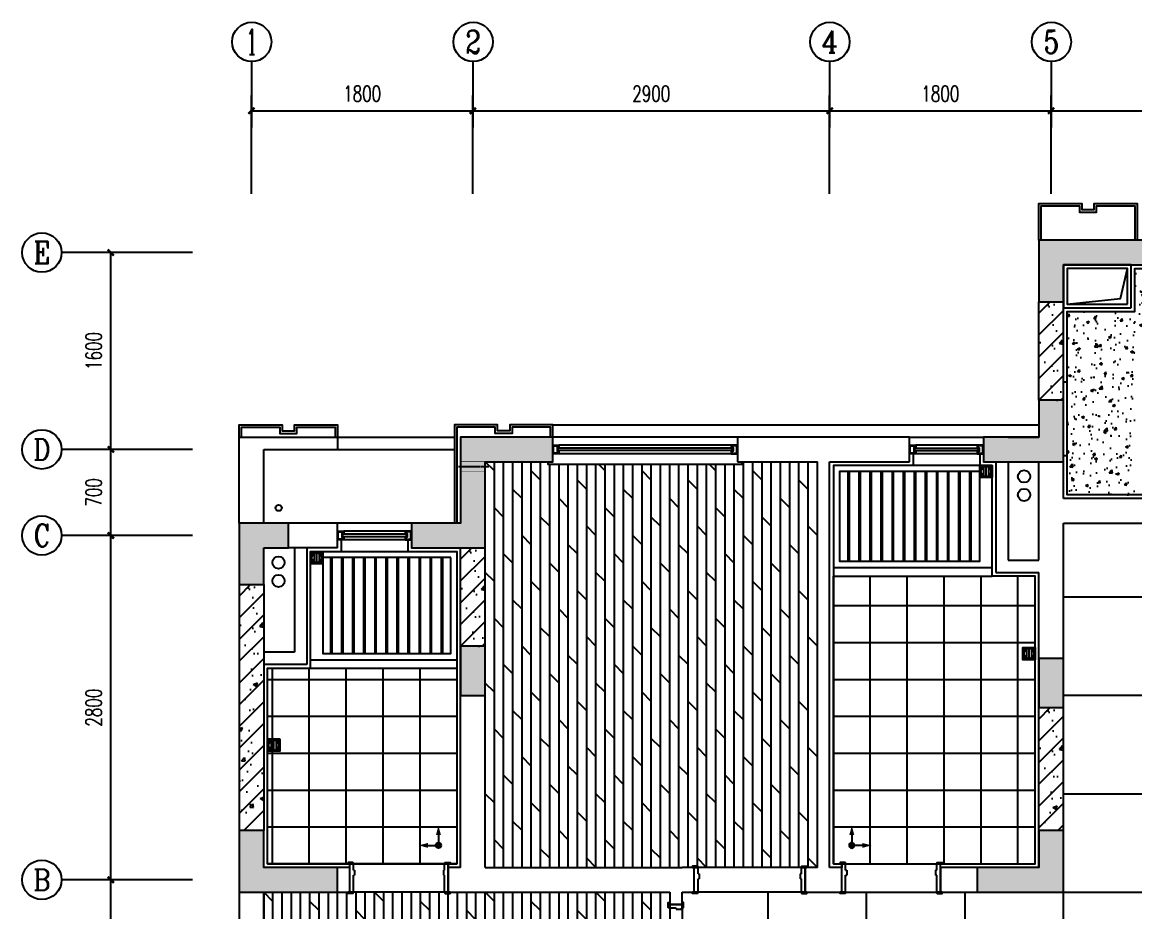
# Model space of a CAD drawing. Extents: x 133656 to 214778, y 12424 to 51506.
# Drawn here: x 198777 to 207819, y 19940 to 27173 of the extents above; entities that cross this region are included whole.
import ezdxf
from ezdxf.enums import TextEntityAlignment as Align

# ---------------------------------------------------------------- set-up
doc = ezdxf.new("R2010")
doc.units = 0
doc.header["$MEASUREMENT"] = 0
doc.linetypes.add('DASH', pattern=[0.35, 0.25, -0.1])
doc.layers.get('Defpoints').update_dxf_attribs({"color": 8})
for name, color, linetype in [('A-HATH', 8, 'Continuous'), ('A3.土建轴号', 160, 'Continuous'), ('A32.土建轴线标注', 52, 'Continuous'), ('A4.土建窗户', 152, 'Continuous'), ('AXIS_TEXT', 7, 'Continuous'), ('B4.装修完成面', 112, 'Continuous'), ('BW', 8, 'Continuous'), ('E1.地面-(平面图)', 136, 'Continuous'), ('F1.窗台面', 43, 'Continuous'), ('f分水线', 5, 'Continuous'), ('G1.天花造型', 30, 'Continuous'), ('ktb', 5, 'Continuous'), ('P-VPIPE-污水', 2, 'Continuous'), ('P-VPIPE-通气', 3, 'Continuous'), ('PUB_HATCH', 8, 'Continuous'), ('WALL', 6, 'Continuous'), ('xj', 8, 'Continuous'), ('地漏', 4, 'Continuous')]:
    doc.layers.add(name, color=color, linetype=linetype)
doc.styles.add('_TCH_AXIS', font='COMPLEX', dxfattribs={"bigfont": 'GBCBIG'})
doc.styles.add('_TCH_DIM_T3', font='SIMPLEX', dxfattribs={"width": 0.705882, "bigfont": 'GBCBIG'})
doc.styles.add('COMPLEX', font='COMPLEX')
doc.dimstyles.new('_TCH_ARCH&&50', dxfattribs={"dimtxt": 127.5, "dimasz": 50, "dimexe": 125, "dimexo": 150, "dimgap": 75, "dimtad": 1, "dimdec": 0, "dimzin": 0, "dimdsep": 46, "dimtxsty": '_TCH_DIM_T3', "dimblk": 'ARCHTICK', "dimcen": 0.09, "dimclrd": 44, "dimclre": 44, "dimclrt": 2, "dimazin": 2, "dimtfac": 1, "dimtdec": 0, "dimtix": 1, "dimtmove": 2, "dimatfit": 3, "dimldrblk": 'DOT', "dimfxl": 1, "dimtolj": 1, "dimtzin": 0, "dimarcsym": 0})

# ---------------------------------------------------------------- blocks, each defined once
blk = doc.blocks.new('结构')
at = {"layer": 'A-HATH'}
for points in [[(0, 4150), (850, 4150), (850, 4350), (-200, 4350), (-200, 3850), (0, 3850)], [(0, 2550), (0, 3050), (-200, 3050), (-200, 2750), (-650, 2750), (-650, 2550)], [(-4700, 1850), (-4700, 2550), (-4150, 2550), (-4150, 2750), (-4900, 2750), (-4900, 2050), (-5300, 2050), (-5300, 1850)], [(-6500, 1850), (-6300, 1850), (-6300, 2050), (-6700, 2050), (-6700, 1550), (-6500, 1550)], [(-4900, 1050), (-4900, 650), (-4700, 650), (-4700, 1050)], [(0, 950), (-200, 950), (-200, 550), (0, 550)], [(-6700, -450), (-6700, -950), (-5900, -950), (-5900, -750), (-6500, -750), (-6500, -450)], [(-200, -450), (-200, -750), (-700, -750), (-700, -950), (0, -950), (0, -450)]]:
    blk.add_hatch(color=256, dxfattribs=at).paths.add_polyline_path(points, flags=0)
at = {"layer": 'WALL'}
for points in [[(0, 4150), (850, 4150), (850, 4350), (-200, 4350), (-200, 3850), (0, 3850), (0, 4150)], [(0, 2550), (0, 3050), (-200, 3050), (-200, 2750), (-650, 2750), (-650, 2550), (0, 2550)], [(-4900, 1850), (-4700, 1850), (-4700, 2050), (-4700, 2550), (-4150, 2550), (-4150, 2750), (-4900, 2750), (-4900, 2050), (-5300, 2050), (-5300, 1850), (-4900, 1850)], [(-6500, 1850), (-6300, 1850), (-6300, 2050), (-6700, 2050), (-6700, 1550), (-6500, 1550), (-6500, 1850)], [(-4900, 1050), (-4900, 650), (-4700, 650), (-4700, 1050), (-4900, 1050)], [(0, 950), (-200, 950), (-200, 550), (0, 550), (0, 950)], [(-6700, -450), (-6700, -950), (-5900, -950), (-5900, -750), (-6500, -750), (-6500, -450), (-6700, -450)], [(-200, -450), (-200, -750), (-700, -750), (-700, -950), (0, -950), (0, -450), (-200, -450)]]:
    blk.add_lwpolyline(points, close=True, dxfattribs=at)
blk = doc.blocks.new('ktd')
at = {"linetype": 'DASH'}
blk.add_line((113700.2, -35187.8), (113700.2, -34938.3), dxfattribs=at)
at = {"linetype": 'DASH', "const_width": 5}
blk.add_lwpolyline([(113700.2, -35170.7), (113660.2, -35170.7), (113660.2, -34970.7), (113740.2, -34970.7), (113740.2, -35170.7)], close=True, dxfattribs=at)
blk = doc.blocks.new('_AXISO')
blk.add_circle((0, 0), 0.5)
at = {"layer": 'A32.土建轴线标注', "style": 'COMPLEX', "width": 1.041667}
blk.add_attdef('A', text='', height=0.56, dxfattribs=at).set_placement((-0.25, -0.28), (0.25, -0.28), align=Align.FIT)
blk = doc.blocks.new('_ArchTick')
at = {"color": 0, "linetype": 'ByBlock', "const_width": 0.4}
blk.add_lwpolyline([(-0.5, -0.5), (0.5, 0.5)], dxfattribs=at)
blk = doc.blocks.new('*D394')
at = {"layer": 'A3.土建轴号', "color": 44, "lineweight": -2, "transparency": 16777216}
for p, q in [((200639.5, 25928.7), (200639.5, 26577.7)), ((202439.5, 25928.7), (202439.5, 26577.7)), ((200639.5, 26452.7), (202439.5, 26452.7))]:
    blk.add_line(p, q, dxfattribs=at)
at = {"layer": 'Defpoints', "color": 0, "transparency": 16777216}
for p in [(202439.5, 26452.7), (200639.5, 25778.7), (202439.5, 25778.7)]:
    blk.add_point(p, dxfattribs=at)
at = {"layer": 'A3.土建轴号', "color": 44, "lineweight": -2, "transparency": 16777216, "xscale": 50, "yscale": 50, "zscale": 50, "rotation": 180}
blk.add_blockref('_ArchTick', (200639.5, 26452.7), dxfattribs=at)
at = {"layer": 'A3.土建轴号', "color": 44, "lineweight": -2, "transparency": 16777216, "xscale": 50, "yscale": 50, "zscale": 50}
blk.add_blockref('_ArchTick', (202439.5, 26452.7), dxfattribs=at)
at = {"layer": 'A3.土建轴号', "color": 2, "transparency": 16777216, "insert": (201539.5, 26591.5), "char_height": 127.5, "attachment_point": 5, "style": '_TCH_DIM_T3'}
blk.add_mtext('\\A1;1800', dxfattribs=at)
blk = doc.blocks.new('_Dot')
at = {"color": 0, "linetype": 'ByBlock', "lineweight": -2}
blk.add_line((-0.5, 0), (-1, 0), dxfattribs=at)
at = {"color": 0, "linetype": 'ByBlock', "const_width": 0.5}
blk.add_lwpolyline([(-0.25, 0, 1), (0.25, 0, 1)], format="xyb", close=True, dxfattribs=at)
blk = doc.blocks.new('*D395')
at = {"layer": 'A3.土建轴号', "color": 44, "lineweight": -2, "transparency": 16777216}
for p, q in [((202439.5, 25928.7), (202439.5, 26577.7)), ((205339.5, 25928.7), (205339.5, 26577.7)), ((202439.5, 26452.7), (205339.5, 26452.7))]:
    blk.add_line(p, q, dxfattribs=at)
at = {"layer": 'Defpoints', "color": 0, "transparency": 16777216}
for p in [(205339.5, 26452.7), (202439.5, 25778.7), (205339.5, 25778.7)]:
    blk.add_point(p, dxfattribs=at)
at = {"layer": 'A3.土建轴号', "color": 44, "lineweight": -2, "transparency": 16777216, "xscale": 50, "yscale": 50, "zscale": 50, "rotation": 180}
blk.add_blockref('_ArchTick', (202439.5, 26452.7), dxfattribs=at)
at = {"layer": 'A3.土建轴号', "color": 44, "lineweight": -2, "transparency": 16777216, "xscale": 50, "yscale": 50, "zscale": 50}
blk.add_blockref('_ArchTick', (205339.5, 26452.7), dxfattribs=at)
at = {"layer": 'A3.土建轴号', "color": 2, "transparency": 16777216, "insert": (203889.5, 26591.5), "char_height": 127.5, "attachment_point": 5, "style": '_TCH_DIM_T3'}
blk.add_mtext('\\A1;2900', dxfattribs=at)
blk = doc.blocks.new('*D396')
at = {"layer": 'A3.土建轴号', "color": 44, "lineweight": -2, "transparency": 16777216}
for p, q in [((205339.5, 25928.7), (205339.5, 26577.7)), ((207139.5, 25928.7), (207139.5, 26577.7)), ((205339.5, 26452.7), (207139.5, 26452.7))]:
    blk.add_line(p, q, dxfattribs=at)
at = {"layer": 'Defpoints', "color": 0, "transparency": 16777216}
for p in [(207139.5, 26452.7), (205339.5, 25778.7), (207139.5, 25778.7)]:
    blk.add_point(p, dxfattribs=at)
at = {"layer": 'A3.土建轴号', "color": 44, "lineweight": -2, "transparency": 16777216, "xscale": 50, "yscale": 50, "zscale": 50, "rotation": 180}
blk.add_blockref('_ArchTick', (205339.5, 26452.7), dxfattribs=at)
at = {"layer": 'A3.土建轴号', "color": 44, "lineweight": -2, "transparency": 16777216, "xscale": 50, "yscale": 50, "zscale": 50}
blk.add_blockref('_ArchTick', (207139.5, 26452.7), dxfattribs=at)
at = {"layer": 'A3.土建轴号', "color": 2, "transparency": 16777216, "insert": (206239.5, 26591.5), "char_height": 127.5, "attachment_point": 5, "style": '_TCH_DIM_T3'}
blk.add_mtext('\\A1;1800', dxfattribs=at)
blk = doc.blocks.new('*D397')
at = {"layer": 'A3.土建轴号', "color": 44, "lineweight": -2, "transparency": 16777216}
for p, q in [((207139.5, 25928.7), (207139.5, 26577.7)), ((210239.5, 25928.7), (210239.5, 26577.7)), ((207139.5, 26452.7), (210239.5, 26452.7))]:
    blk.add_line(p, q, dxfattribs=at)
at = {"layer": 'Defpoints', "color": 0, "transparency": 16777216}
for p in [(210239.5, 26452.7), (207139.5, 25778.7), (210239.5, 25778.7)]:
    blk.add_point(p, dxfattribs=at)
at = {"layer": 'A3.土建轴号', "color": 44, "lineweight": -2, "transparency": 16777216, "xscale": 50, "yscale": 50, "zscale": 50, "rotation": 180}
blk.add_blockref('_ArchTick', (207139.5, 26452.7), dxfattribs=at)
at = {"layer": 'A3.土建轴号', "color": 44, "lineweight": -2, "transparency": 16777216, "xscale": 50, "yscale": 50, "zscale": 50}
blk.add_blockref('_ArchTick', (210239.5, 26452.7), dxfattribs=at)
at = {"layer": 'A3.土建轴号', "color": 2, "transparency": 16777216, "insert": (208689.5, 26591.5), "char_height": 127.5, "attachment_point": 5, "style": '_TCH_DIM_T3'}
blk.add_mtext('\\A1;3100', dxfattribs=at)
blk = doc.blocks.new('*D400')
at = {"layer": 'A3.土建轴号', "color": 44, "lineweight": -2, "transparency": 16777216}
for p, q in [((200009.6, 20199.6), (199371.6, 20199.6)), ((199496.6, 15099.6), (199496.6, 20199.6)), ((200009.6, 15099.6), (199371.6, 15099.6))]:
    blk.add_line(p, q, dxfattribs=at)
at = {"layer": 'Defpoints', "color": 0, "transparency": 16777216}
for p in [(199496.6, 20199.6), (200159.6, 20199.6), (200159.6, 15099.6)]:
    blk.add_point(p, dxfattribs=at)
at = {"layer": 'A3.土建轴号', "color": 44, "lineweight": -2, "transparency": 16777216, "xscale": 50, "yscale": 50, "zscale": 50}
for p, rotation in [((199496.6, 20199.6), 90), ((199496.6, 15099.6), 270)]:
    blk.add_blockref('_ArchTick', p, dxfattribs=dict(at, rotation=rotation))
at = {"layer": 'A3.土建轴号', "color": 2, "transparency": 16777216, "insert": (199357.9, 17649.6), "char_height": 127.5, "attachment_point": 5, "rotation": 90, "style": '_TCH_DIM_T3'}
blk.add_mtext('\\A1;5100', dxfattribs=at)
blk = doc.blocks.new('*D401')
at = {"layer": 'A3.土建轴号', "color": 44, "lineweight": -2, "transparency": 16777216}
for p, q in [((200009.6, 22999.6), (199371.6, 22999.6)), ((199496.6, 20199.6), (199496.6, 22999.6)), ((200009.6, 20199.6), (199371.6, 20199.6))]:
    blk.add_line(p, q, dxfattribs=at)
at = {"layer": 'Defpoints', "color": 0, "transparency": 16777216}
for p in [(199496.6, 22999.6), (200159.6, 22999.6), (200159.6, 20199.6)]:
    blk.add_point(p, dxfattribs=at)
at = {"layer": 'A3.土建轴号', "color": 44, "lineweight": -2, "transparency": 16777216, "xscale": 50, "yscale": 50, "zscale": 50}
for p, rotation in [((199496.6, 22999.6), 90), ((199496.6, 20199.6), 270)]:
    blk.add_blockref('_ArchTick', p, dxfattribs=dict(at, rotation=rotation))
at = {"layer": 'A3.土建轴号', "color": 2, "transparency": 16777216, "insert": (199357.9, 21599.6), "char_height": 127.5, "attachment_point": 5, "rotation": 90, "style": '_TCH_DIM_T3'}
blk.add_mtext('\\A1;2800', dxfattribs=at)
blk = doc.blocks.new('*D402')
at = {"layer": 'A3.土建轴号', "color": 44, "lineweight": -2, "transparency": 16777216}
for p, q in [((200009.6, 23699.6), (199371.6, 23699.6)), ((199496.6, 22999.6), (199496.6, 23699.6)), ((200009.6, 22999.6), (199371.6, 22999.6))]:
    blk.add_line(p, q, dxfattribs=at)
at = {"layer": 'Defpoints', "color": 0, "transparency": 16777216}
for p in [(199496.6, 23699.6), (200159.6, 23699.6), (200159.6, 22999.6)]:
    blk.add_point(p, dxfattribs=at)
at = {"layer": 'A3.土建轴号', "color": 44, "lineweight": -2, "transparency": 16777216, "xscale": 50, "yscale": 50, "zscale": 50}
for p, rotation in [((199496.6, 23699.6), 90), ((199496.6, 22999.6), 270)]:
    blk.add_blockref('_ArchTick', p, dxfattribs=dict(at, rotation=rotation))
at = {"layer": 'A3.土建轴号', "color": 2, "transparency": 16777216, "insert": (199357.9, 23349.6), "char_height": 127.5, "attachment_point": 5, "rotation": 90, "style": '_TCH_DIM_T3'}
blk.add_mtext('\\A1;700', dxfattribs=at)
blk = doc.blocks.new('*D403')
at = {"layer": 'A3.土建轴号', "color": 44, "lineweight": -2, "transparency": 16777216}
for p, q in [((200009.6, 25299.6), (199371.6, 25299.6)), ((199496.6, 23699.6), (199496.6, 25299.6)), ((200009.6, 23699.6), (199371.6, 23699.6))]:
    blk.add_line(p, q, dxfattribs=at)
at = {"layer": 'Defpoints', "color": 0, "transparency": 16777216}
for p in [(199496.6, 25299.6), (200159.6, 25299.6), (200159.6, 23699.6)]:
    blk.add_point(p, dxfattribs=at)
at = {"layer": 'A3.土建轴号', "color": 44, "lineweight": -2, "transparency": 16777216, "xscale": 50, "yscale": 50, "zscale": 50}
for p, rotation in [((199496.6, 25299.6), 90), ((199496.6, 23699.6), 270)]:
    blk.add_blockref('_ArchTick', p, dxfattribs=dict(at, rotation=rotation))
at = {"layer": 'A3.土建轴号', "color": 2, "transparency": 16777216, "insert": (199357.9, 24499.6), "char_height": 127.5, "attachment_point": 5, "rotation": 90, "style": '_TCH_DIM_T3'}
blk.add_mtext('\\A1;1600', dxfattribs=at)
blk = doc.blocks.new('*U86')
at = {"layer": 'A4.土建窗户'}
for points in [[(0, 1500), (0, 1450), (-25, 1450), (-25, 1460), (-45, 1460), (-45, 1450), (-70, 1450), (-70, 1500)], [(-5, 1495), (-5, 1455), (-20, 1455), (-20, 1465), (-50, 1465), (-50, 1455), (-65, 1455), (-65, 1495)], [(0, 0), (0, 50), (-25, 50), (-25, 40), (-45, 40), (-45, 50), (-70, 50), (-70, 0)], [(-5, 5), (-5, 45), (-20, 45), (-20, 35), (-50, 35), (-50, 45), (-65, 45), (-65, 5)]]:
    blk.add_lwpolyline(points, close=True, dxfattribs=at)
at = {"layer": 'A4.土建窗户', "flags": 128}
for points in [[(-70, 1450), (-70, 50)], [(0, 1450), (0, 50)]]:
    blk.add_lwpolyline(points, dxfattribs=at)
at = {"layer": 'A4.土建窗户', "color": 8, "flags": 128}
for points in [[(-45, 1450), (-45, 50)], [(-25, 1450), (-25, 50)]]:
    blk.add_lwpolyline(points, dxfattribs=at)
blk = doc.blocks.new('*U89')
at = {"layer": 'A4.土建窗户'}
for points in [[(0, 600), (0, 550), (-25, 550), (-25, 560), (-45, 560), (-45, 550), (-70, 550), (-70, 600)], [(-5, 595), (-5, 555), (-20, 555), (-20, 565), (-50, 565), (-50, 555), (-65, 555), (-65, 595)], [(0, 0), (0, 50), (-25, 50), (-25, 40), (-45, 40), (-45, 50), (-70, 50), (-70, 0)], [(-5, 5), (-5, 45), (-20, 45), (-20, 35), (-50, 35), (-50, 45), (-65, 45), (-65, 5)]]:
    blk.add_lwpolyline(points, close=True, dxfattribs=at)
at = {"layer": 'A4.土建窗户', "flags": 128}
for points in [[(-70, 550), (-70, 50)], [(0, 550), (0, 50)]]:
    blk.add_lwpolyline(points, dxfattribs=at)
at = {"layer": 'A4.土建窗户', "color": 8, "flags": 128}
for points in [[(-45, 550), (-45, 50)], [(-25, 550), (-25, 50)]]:
    blk.add_lwpolyline(points, dxfattribs=at)
blk = doc.blocks.new('pudl')
at = {"layer": '地漏', "color": 8}
for p, q in [((1080125.6, 265502.2), (1080205.6, 265502.2)), ((1080125.6, 265482.2), (1080205.6, 265482.2)), ((1080125.6, 265462.2), (1080205.6, 265462.2))]:
    blk.add_line(p, q, dxfattribs=at)
at = {"layer": '地漏', "color": 41}
for points in [[(1080115.6, 265532.2), (1080215.6, 265532.2), (1080215.6, 265432.2), (1080115.6, 265432.2)], [(1080125.6, 265522.2), (1080205.6, 265522.2), (1080205.6, 265442.2), (1080125.6, 265442.2)]]:
    blk.add_lwpolyline(points, close=True, dxfattribs=at)
at = {"layer": '地漏', "color": 8}
blk.add_circle((1080165.6, 265482.2), 40, dxfattribs=at)
blk = doc.blocks.new('线条方形')
at = {"color": 0}
blk.add_lwpolyline([(0, -12), (0, 0), (-40, 0)], dxfattribs=at)
blk.add_lwpolyline([(-40, 0), (0, 0), (0, -12), (-40, -12)], close=True, dxfattribs=at)
blk = doc.blocks.new('*U236')
at = {"color": 33}
for p, q in [((60, -230), (60, 0)), ((80, 0), (90, 0)), ((90, -52), (90, 0)), ((830, -52), (830, 0)), ((840, 0), (830, 0)), ((860, -230), (860, 0)), ((90, -52), (99, -52)), ((99, -52), (99, -92)), ((830, -52), (821, -52)), ((821, -52), (821, -92)), ((90, -230), (90, -92)), ((90, -92), (99, -92)), ((830, -92), (821, -92)), ((830, -230), (830, -92)), ((85, -230), (90, -230)), ((835, -230), (830, -230))]:
    blk.add_line(p, q, dxfattribs=at)
at = {"layer": 'E1.地面-(平面图)'}
for p, q in [((90, 0), (830, 0)), ((90, -230), (830, -230))]:
    blk.add_line(p, q, dxfattribs=at)
at = {"layer": 'G1.天花造型', "color": 4}
for p, q in [((90, 0), (830, 0)), ((90, 0), (830, 0)), ((90, -230), (830, -230)), ((90, -230), (830, -230))]:
    blk.add_line(p, q, dxfattribs=at)
at = {"color": 33, "xscale": -1, "rotation": 180}
blk.add_blockref('线条方形', (85, 0), dxfattribs=at)
at = {"color": 33, "rotation": 180}
blk.add_blockref('线条方形', (835, 0), dxfattribs=at)
at = {"color": 33}
blk.add_blockref('线条方形', (85, -230), dxfattribs=at)
at = {"color": 33, "xscale": -1}
blk.add_blockref('线条方形', (835, -230), dxfattribs=at)
blk = doc.blocks.new('*U237')
at = {"color": 33}
for p, q in [((830, -52), (830, 0)), ((840, 0), (830, 0)), ((860, -200), (860, 0)), ((-40, -200), (-40, 0)), ((-20, 0), (-10, 0)), ((-10, -52), (-10, 0)), ((-10, -52), (-1, -52)), ((-1, -52), (-1, -92)), ((830, -52), (821, -52)), ((821, -52), (821, -92)), ((-10, -200), (-10, -92)), ((-10, -92), (-1, -92)), ((830, -92), (821, -92)), ((830, -200), (830, -92)), ((-15, -200), (-10, -200)), ((835, -200), (830, -200))]:
    blk.add_line(p, q, dxfattribs=at)
at = {"layer": 'E1.地面-(平面图)'}
for p, q in [((-10, 0), (830, 0)), ((-10, -200), (830, -200))]:
    blk.add_line(p, q, dxfattribs=at)
at = {"layer": 'G1.天花造型', "color": 4}
for p, q in [((-10, 0), (830, 0)), ((-10, 0), (830, 0)), ((-10, -200), (830, -200)), ((-10, -200), (830, -200))]:
    blk.add_line(p, q, dxfattribs=at)
at = {"color": 33, "xscale": -1, "rotation": 180}
blk.add_blockref('线条方形', (-15, 0), dxfattribs=at)
at = {"color": 33, "rotation": 180}
blk.add_blockref('线条方形', (835, 0), dxfattribs=at)
at = {"color": 33}
blk.add_blockref('线条方形', (-15, -200), dxfattribs=at)
at = {"color": 33, "xscale": -1}
blk.add_blockref('线条方形', (835, -200), dxfattribs=at)
blk = doc.blocks.new('*U239')
at = {"color": 33}
for p, q in [((60, -230), (60, 0)), ((80, 0), (90, 0)), ((90, -52), (90, 0)), ((830, -52), (830, 0)), ((840, 0), (830, 0)), ((860, -230), (860, 0)), ((90, -52), (99, -52)), ((99, -52), (99, -92)), ((830, -52), (821, -52)), ((821, -52), (821, -92)), ((90, -230), (90, -92)), ((90, -92), (99, -92)), ((830, -92), (821, -92)), ((830, -230), (830, -92)), ((85, -230), (90, -230)), ((835, -230), (830, -230))]:
    blk.add_line(p, q, dxfattribs=at)
at = {"layer": 'E1.地面-(平面图)'}
for p, q in [((90, 0), (830, 0)), ((90, -230), (830, -230))]:
    blk.add_line(p, q, dxfattribs=at)
at = {"layer": 'G1.天花造型', "color": 4}
for p, q in [((90, 0), (830, 0)), ((90, 0), (830, 0)), ((90, -230), (830, -230)), ((90, -230), (830, -230))]:
    blk.add_line(p, q, dxfattribs=at)
at = {"color": 33, "xscale": -1, "rotation": 180}
blk.add_blockref('线条方形', (85, 0), dxfattribs=at)
at = {"color": 33, "rotation": 180}
blk.add_blockref('线条方形', (835, 0), dxfattribs=at)
at = {"color": 33}
blk.add_blockref('线条方形', (85, -230), dxfattribs=at)
at = {"color": 33, "xscale": -1}
blk.add_blockref('线条方形', (835, -230), dxfattribs=at)
blk = doc.blocks.new('*U241')
at = {"color": 33}
for p, q in [((830, -52), (830, 0)), ((840, 0), (830, 0)), ((860, -100), (860, 0)), ((-40, -100), (-40, 0)), ((-20, 0), (-10, 0)), ((-10, -52), (-10, 0)), ((-10, -52), (-1, -52)), ((-1, -52), (-1, -92)), ((830, -52), (821, -52)), ((821, -52), (821, -92)), ((-15, -100), (-10, -100)), ((-10, -100), (-10, -92)), ((-10, -92), (-1, -92)), ((830, -92), (821, -92)), ((830, -100), (830, -92)), ((835, -100), (830, -100))]:
    blk.add_line(p, q, dxfattribs=at)
at = {"layer": 'E1.地面-(平面图)'}
for p, q in [((-10, 0), (830, 0)), ((-10, -100), (830, -100))]:
    blk.add_line(p, q, dxfattribs=at)
at = {"layer": 'G1.天花造型', "color": 4}
for p, q in [((-10, 0), (830, 0)), ((-10, 0), (830, 0)), ((-10, -100), (830, -100)), ((-10, -100), (830, -100))]:
    blk.add_line(p, q, dxfattribs=at)
at = {"color": 33, "xscale": -1, "rotation": 180}
blk.add_blockref('线条方形', (-15, 0), dxfattribs=at)
at = {"color": 33, "rotation": 180}
blk.add_blockref('线条方形', (835, 0), dxfattribs=at)
at = {"color": 33}
blk.add_blockref('线条方形', (-15, -100), dxfattribs=at)
at = {"color": 33, "xscale": -1}
blk.add_blockref('线条方形', (835, -100), dxfattribs=at)
blk = doc.blocks.new('直角铺装起始点')
at = {"ltscale": 0.002}
h = blk.add_hatch(color=256, dxfattribs=at)
h.dxf.hatch_style = 1
edge = h.paths.add_edge_path()
edge.add_arc((0, 0), 0.553, -90, 270, ccw=False)
for p in [(0, -2.12), (2.12, 0)]:
    blk.add_line(p, (0, 0), dxfattribs=at)
at = {"ltscale": 0.002, "const_width": 0.0375}
for points in [[(-0.18, 0), (2.12, 0)], [(0, 0), (0, -2.3)]]:
    blk.add_lwpolyline(points, dxfattribs=at)
at = {"ltscale": 0.002}
for points in [[(4.02, 0, 0, 1, 0), (2.12, 0, 0.25, 0.25, 0)], [(0, -4.02, 0, 1, 0), (0, -2.12, 0.25, 0.25, 0)]]:
    blk.add_lwpolyline(points, format="xyseb", dxfattribs=at)
blk.add_circle((0, 0), 0.553, dxfattribs=at)

msp = doc.modelspace()

# ---------------------------------------------------------------- hatches: boundary and pattern name
at = {"layer": 'E1.地面-(平面图)'}
h = msp.add_hatch(dxfattribs=at)
h.set_pattern_fill('AR-CONC', color=5, scale=30)
h.set_pattern_definition([(50, (-912460.65, -166761.63), (215.178055, -18.82564), [22.5, -247.5]), (355, (-912460.65, -166761.63), (-41.6254, 225.65764), [18, -198]), (100.451444, (-912442.72, -166763.2), (173.552654, 206.831997), [19.122058, -210.342634]), (46.1842, (-912460.65, -166701.63), (320.1724, -49.655784), [33.75, -371.25]), (96.635635, (-912433.97, -166705.77), (280.39858, 292.23558), [28.6831, -315.51413]), (351.184164, (-912460.65, -166701.63), (280.39858, 292.23558), [27, -297]), (21, (-912430.65, -166716.63), (179.072116, -120.785667), [22.5, -247.5]), (326, (-912430.65, -166716.63), (72.9946, 217.545014), [18, -198]), (71.451445, (-912415.73, -166726.7), (252.066713, 96.759346), [19.122057, -210.342634]), (37.5, (-912460.65, -166761.634), (3.6479566, 99.868156), [0, -195.6, 0, -201, 0, -198.75]), (7.5, (-912460.65, -166761.63), (78.920861, 118.323514), [0, -114.6, 0, -191.1, 0, -75.75]), (327.5, (-912527.55, -166761.634), (160.146731, -6.7664615), [0, -75, 0, -234, 0, -310.5]), (317.5, (-912557.55, -166761.63), (174.95585, 30.031495), [0, -97.5, 0, -155.4, 0, -220.5])])
h.paths.add_polyline_path([(209559.5, 24619.6), (207819.5, 24619.6), (207819.5, 23329.6), (207269.5, 23329.6), (207269.5, 24819.6), (207819.5, 24819.6), (207819.5, 25169.6), (209894.5, 25169.8), (209894.5, 24954.6), (210109.5, 24954.6), (210109.5, 24319.6), (209559.5, 24319.6)])
h = msp.add_hatch(dxfattribs=at)
h.set_pattern_fill('DOLMIT', color=8, scale=300, angle=90)
h.set_pattern_definition([(90, (205239.55, 20299.63), (-75, 5e-15), []), (135, (205239.55, 20299.63), (-150, -150), [106.066, -212.132])])
h.paths.add_polyline_path([(204629.5, 23599.6), (204629.5, 23579.6), (203049.5, 23579.6), (203049.5, 23599.6), (202539.5, 23599.6), (202539.5, 20299.6), (205239.5, 20299.6), (205239.5, 23599.6)])
h = msp.add_hatch(dxfattribs=at)
h.set_pattern_fill('_USER', color=256, scale=800, double=1, pattern_type=0)
h.set_pattern_definition([(0, (207239.55, 20099.6), (0, 800), []), (90, (207239.55, 20099.6), (-800, 5e-14), [])])
h.paths.add_polyline_path([(210139.5, 23099.6), (207239.5, 23099.6), (207239.5, 20099.6), (204139.5, 20099.6), (204139.5, 18899.6), (207239.5, 18899.6), (207239.5, 14499.6), (207699.5, 14499.6), (207699.5, 14519.6), (210779.5, 14519.6), (210779.5, 14499.6), (211239.5, 14499.6), (211239.5, 18899.6), (211789.5, 18899.6), (211789.5, 20099.6), (210139.5, 20099.6)])
h = msp.add_hatch(dxfattribs=at)
h.set_pattern_fill('_USER', color=256, scale=300, double=1, pattern_type=0)
h.set_pattern_definition([(0, (205369.55, 20329.63), (0, 300), []), (90, (205369.55, 20329.63), (-300, 2e-14), [])])
h.paths.add_polyline_path([(207009.5, 22669.6), (206659.5, 22669.6), (206659.5, 22669.6), (205369.5, 22669.6), (205369.5, 20329.6), (207009.5, 20329.6)])
h = msp.add_hatch(dxfattribs=at)
h.set_pattern_fill('_USER', color=256, scale=300, double=1, pattern_type=0)
h.set_pattern_definition([(0, (202309.55, 20329.63), (0, 300), []), (90, (202309.55, 20329.63), (-300, 2e-14), [])])
h.paths.add_polyline_path([(200769.5, 21919.6), (201119.5, 21919.6), (201119.5, 21919.6), (202309.5, 21919.6), (202309.5, 20329.6), (200769.5, 20329.6)])
h = msp.add_hatch(dxfattribs=at)
h.set_pattern_fill('DOLMIT', color=8, scale=300, angle=90)
h.set_pattern_definition([(90, (204039.55, 20099.63), (-75, 5e-15), []), (135, (204039.55, 20099.63), (-150, -150), [106.066, -212.132])])
h.paths.add_polyline_path([(201299.5, 15199.6), (201299.5, 15219.6), (203679.5, 15219.7), (203679.5, 15199.6), (204039.5, 15199.6), (204039.5, 20099.6), (200739.5, 20099.6), (200739.5, 15199.6)])
at = {"layer": 'PUB_HATCH'}
h = msp.add_hatch(dxfattribs=at)
h.set_pattern_fill('钢筋混凝土', color=256, scale=50, style=0)
h.set_pattern_definition([(45, (264564.59, 4373.25), (-88.38835, 88.38835), []), (50, (264564.6, 4373.25), (358.6301, -31.376), [37.5, -412.5]), (355, (264564.6, 4373.25), (-69.3757, 376.096), [30, -330]), (100.4514, (264594.48, 4370.64), (289.2547, 344.7198), [31.87, -350.571]), (46.1842, (264564.6, 4473.25), (533.6205, -82.7595), [56.25, -618.75]), (96.6356, (264609.06, 4466.36), (467.3314, 487.059), [47.805, -525.8565]), (351.1842, (264564.6, 4473.25), (467.331, 487.0593), [45, -495]), (21, (264614.6, 4448.25), (298.4535, -201.3094), [37.5, -412.5]), (326, (264614.6, 4448.25), (121.6577, 362.575), [30, -330]), (71.4514, (264639.46, 4431.48), (420.1113, 161.2652), [31.87, -350.571]), (37.5, (264564.59, 4373.25), (6.07993, 166.44693), [0, -326, 0, -335, 0, -331.25]), (7.5, (264564.59, 4373.25), (131.53477, 197.20586), [0, -191, 0, -318.5, 0, -126.25]), (327.5, (264453.09, 4373.25), (266.91122, -11.27744), [0, -125, 0, -390, 0, -517.5]), (317.5, (264403.1, 4373.25), (291.5931, 50.0525), [0, -162.5, 0, -259, 0, -367.5])])
h.paths.add_polyline_path([(207239.5, 24899.5), (207039.5, 24899.5), (207039.5, 24099.5), (207239.5, 24099.5)])
h = msp.add_hatch(dxfattribs=at)
h.set_pattern_fill('钢筋混凝土', color=256, scale=50, style=0)
h.set_pattern_definition([(45, (259864.59, 2373.25), (-88.38835, 88.38835), []), (50, (259864.6, 2373.25), (358.6301, -31.376), [37.5, -412.5]), (355, (259864.6, 2373.25), (-69.3757, 376.096), [30, -330]), (100.4514, (259894.48, 2370.64), (289.2547, 344.7198), [31.87, -350.571]), (46.1842, (259864.6, 2473.25), (533.6205, -82.7595), [56.25, -618.75]), (96.6356, (259909.06, 2466.36), (467.3314, 487.059), [47.805, -525.8565]), (351.1842, (259864.6, 2473.25), (467.331, 487.0593), [45, -495]), (21, (259914.6, 2448.25), (298.4535, -201.3094), [37.5, -412.5]), (326, (259914.6, 2448.25), (121.6577, 362.575), [30, -330]), (71.4514, (259939.46, 2431.48), (420.1113, 161.2652), [31.87, -350.571]), (37.5, (259864.59, 2373.25), (6.07993, 166.44693), [0, -326, 0, -335, 0, -331.25]), (7.5, (259864.59, 2373.25), (131.53477, 197.20586), [0, -191, 0, -318.5, 0, -126.25]), (327.5, (259753.09, 2373.25), (266.91122, -11.27744), [0, -125, 0, -390, 0, -517.5]), (317.5, (259703.1, 2373.25), (291.5931, 50.0525), [0, -162.5, 0, -259, 0, -367.5])])
h.paths.add_polyline_path([(202539.5, 22899.5), (202339.5, 22899.5), (202339.5, 22099.5), (202539.5, 22099.5)])
h = msp.add_hatch(dxfattribs=at)
h.set_pattern_fill('钢筋混凝土', color=256, scale=50, style=0)
h.set_pattern_definition([(45, (258064.59, 2073.4), (-88.38835, 88.38835), []), (50, (258064.6, 2073.4), (358.6301, -31.376), [37.5, -412.5]), (355, (258064.6, 2073.4), (-69.3757, 376.096), [30, -330]), (100.4514, (258094.48, 2070.8), (289.2547, 344.7198), [31.87, -350.571]), (46.1842, (258064.6, 2173.4), (533.6205, -82.7595), [56.25, -618.75]), (96.6356, (258109.06, 2166.5), (467.3314, 487.059), [47.805, -525.8565]), (351.1842, (258064.6, 2173.4), (467.331, 487.0593), [45, -495]), (21, (258114.6, 2148.4), (298.4535, -201.3094), [37.5, -412.5]), (326, (258114.6, 2148.4), (121.6577, 362.575), [30, -330]), (71.4514, (258139.46, 2131.63), (420.1113, 161.2652), [31.87, -350.571]), (37.5, (258064.59, 2073.4), (6.07993, 166.44693), [0, -326, 0, -335, 0, -331.25]), (7.5, (258064.59, 2073.4), (131.53477, 197.20586), [0, -191, 0, -318.5, 0, -126.25]), (327.5, (257953.09, 2073.4), (266.91122, -11.27744), [0, -125, 0, -390, 0, -517.5]), (317.5, (257903.1, 2073.4), (291.5931, 50.0525), [0, -162.5, 0, -259, 0, -367.5])])
h.paths.add_polyline_path([(200739.5, 22599.6), (200539.5, 22599.6), (200539.5, 20599.6), (200739.5, 20599.6)])
h = msp.add_hatch(dxfattribs=at)
h.set_pattern_fill('钢筋混凝土', color=256, scale=50, style=0)
h.set_pattern_definition([(45, (264564.59, 1073.25), (-88.38835, 88.38835), []), (50, (264564.6, 1073.25), (358.6301, -31.376), [37.5, -412.5]), (355, (264564.6, 1073.25), (-69.3757, 376.096), [30, -330]), (100.4514, (264594.48, 1070.64), (289.2547, 344.7198), [31.87, -350.571]), (46.1842, (264564.6, 1173.25), (533.6205, -82.7595), [56.25, -618.75]), (96.6356, (264609.06, 1166.36), (467.3314, 487.059), [47.805, -525.8565]), (351.1842, (264564.6, 1173.25), (467.331, 487.0593), [45, -495]), (21, (264614.6, 1148.25), (298.4535, -201.3094), [37.5, -412.5]), (326, (264614.6, 1148.25), (121.6577, 362.575), [30, -330]), (71.4514, (264639.46, 1131.48), (420.1113, 161.2652), [31.87, -350.571]), (37.5, (264564.59, 1073.25), (6.07993, 166.44693), [0, -326, 0, -335, 0, -331.25]), (7.5, (264564.59, 1073.25), (131.53477, 197.20586), [0, -191, 0, -318.5, 0, -126.25]), (327.5, (264453.09, 1073.25), (266.91122, -11.27744), [0, -125, 0, -390, 0, -517.5]), (317.5, (264403.1, 1073.25), (291.5931, 50.0525), [0, -162.5, 0, -259, 0, -367.5])])
h.paths.add_polyline_path([(207239.5, 21599.5), (207039.5, 21599.5), (207039.5, 20599.6), (207239.5, 20599.6)])

# ---------------------------------------------------------------- linework, layer by layer
at = {"layer": 'A3.土建轴号'}
for p, q in [((200639.5, 25778.7), (200641.6, 26852.7)), ((202439.5, 25778.7), (202441.6, 26852.7)), ((205339.5, 25778.7), (205341.6, 26852.7)), ((207139.5, 25778.7), (207141.6, 26852.7)), ((200159.6, 25299.6), (199096.6, 25299.6)), ((200159.6, 23699.6), (199096.6, 23699.6)), ((200159.6, 22999.6), (199096.6, 22999.6)), ((200159.6, 20199.6), (199096.6, 20199.6))]:
    msp.add_line(p, q, dxfattribs=at)
at = {"layer": 'A4.土建窗户'}
for p, q in [((204589.5, 23799.6), (203089.5, 23799.6)), ((205989.5, 23799.7), (206589.5, 23799.6)), ((201939.5, 23099.6), (201339.5, 23099.6))]:
    msp.add_line(p, q, dxfattribs=at)
at = {"layer": 'B4.装修完成面'}
for p, q in [((207239.5, 24249.6), (207269.5, 24249.6)), ((206019.5, 23663), (206019.5, 23569.6)), ((206559.5, 23663), (206559.5, 23569.6)), ((207239.5, 23649.6), (207269.5, 23649.6)), ((201369.5, 22964.6), (201369.5, 22869.6)), ((201909.5, 22964.6), (201909.5, 22869.6))]:
    msp.add_line(p, q, dxfattribs=at)
for points in [[(207889.5, 23299.6), (207889.5, 23329.6), (207269.5, 23329.6), (207269.5, 24819.6), (207819.5, 24819.6), (207819.5, 25169.6), (208119.5, 25169.6), (208119.5, 25266.3)], [(206239.5, 20299.6), (206239.5, 20329.6), (207009.5, 20329.6), (207009.5, 22669.6), (206659.5, 22669.6), (206659.5, 23569.6), (205369.5, 23569.6), (205369.5, 20329.6), (205439.5, 20329.6), (205439.5, 20299.6)], [(201439.5, 20299.6), (201439.5, 20329.6), (200769.5, 20329.6), (200769.5, 21919.6), (201119.5, 21919.6), (201119.5, 22869.6), (202309.5, 22869.6), (202309.5, 20329.6), (202239.5, 20329.6), (202239.5, 20299.6)]]:
    msp.add_lwpolyline(points, dxfattribs=at)
at = {"layer": 'E1.地面-(平面图)', "color": 8, "linetype": 'ByBlock'}
for p, q in [((205489.5, 22789.6), (205489.5, 23519.6)), ((205499.5, 22789.6), (205499.5, 23519.6)), ((205579.5, 22789.6), (205579.5, 23519.6)), ((205589.5, 22789.6), (205589.5, 23519.6)), ((205669.5, 22789.6), (205669.5, 23519.6)), ((205679.5, 22789.6), (205679.5, 23519.6)), ((205759.5, 22789.6), (205759.5, 23519.6)), ((205769.5, 22789.6), (205769.5, 23519.6)), ((205849.5, 22789.6), (205849.5, 23519.6)), ((205859.5, 22789.6), (205859.5, 23519.6)), ((205939.5, 22789.6), (205939.5, 23519.6)), ((205949.5, 22789.6), (205949.5, 23519.6)), ((206029.5, 22789.6), (206029.5, 23519.6)), ((206039.5, 22789.6), (206039.5, 23519.6)), ((206119.5, 22789.6), (206119.5, 23519.6)), ((206129.5, 22789.6), (206129.5, 23519.6)), ((206209.5, 22789.6), (206209.5, 23519.6)), ((206219.5, 22789.6), (206219.5, 23519.6)), ((206299.5, 22789.6), (206299.5, 23519.6)), ((206309.5, 22789.6), (206309.5, 23519.6)), ((206389.5, 22789.6), (206389.5, 23519.6)), ((206399.5, 22789.6), (206399.5, 23519.6)), ((206479.5, 22789.6), (206479.5, 23519.6)), ((206489.5, 22789.6), (206489.5, 23519.6)), ((201284.5, 22039.6), (201284.5, 22819.6)), ((201294.5, 22039.6), (201294.5, 22819.6)), ((201374.5, 22039.6), (201374.5, 22819.6)), ((201384.5, 22039.6), (201384.5, 22819.6)), ((201464.5, 22039.6), (201464.5, 22819.6)), ((201474.5, 22039.6), (201474.5, 22819.6)), ((201554.5, 22039.6), (201554.5, 22819.6)), ((201564.5, 22039.6), (201564.5, 22819.6)), ((201644.5, 22039.6), (201644.5, 22819.6)), ((201654.5, 22039.6), (201654.5, 22819.6)), ((201734.5, 22039.6), (201734.5, 22819.6)), ((201744.5, 22039.6), (201744.5, 22819.6)), ((201824.5, 22039.6), (201824.5, 22819.6)), ((201834.5, 22039.6), (201834.5, 22819.6)), ((201914.5, 22039.6), (201914.5, 22819.6)), ((201924.5, 22039.6), (201924.5, 22819.6)), ((202004.5, 22039.6), (202004.5, 22819.6)), ((202014.5, 22039.6), (202014.5, 22819.6)), ((202094.5, 22039.6), (202094.5, 22819.6)), ((202104.5, 22039.6), (202104.5, 22819.6)), ((202184.5, 22039.6), (202184.5, 22819.6)), ((202194.5, 22039.6), (202194.5, 22819.6))]:
    msp.add_line(p, q, dxfattribs=at)
at = {"layer": 'E1.地面-(平面图)', "linetype": 'ByBlock'}
for p, q in [((205369.5, 22739.6), (206659.5, 22739.6)), ((205369.5, 22669.6), (206659.5, 22669.6)), ((201119.5, 21989.6), (202309.5, 21989.6)), ((201119.5, 21919.6), (202309.5, 21919.6))]:
    msp.add_line(p, q, dxfattribs=at)
for points in [[(206559.5, 23519.6), (205419.5, 23519.6), (205419.5, 22789.6), (206559.5, 22789.6)], [(202259.5, 22819.6), (201219.5, 22819.6), (201219.5, 22039.6), (202259.5, 22039.6)]]:
    msp.add_lwpolyline(points, close=True, dxfattribs=at)
at = {"layer": 'F1.窗台面'}
msp.add_lwpolyline([(203049.5, 23599.6), (203049.5, 23579.6), (204629.5, 23579.6), (204629.5, 23599.6)], dxfattribs=at)
at = {"layer": 'f分水线'}
msp.add_circle((200860.3, 23224), 25, dxfattribs=at)
at = {"layer": 'ktb'}
for points in [[(201339.5, 23799.6), (202289.5, 23799.6)], [(201339.5, 23699.6), (202289.5, 23699.6)]]:
    msp.add_lwpolyline(points, dxfattribs=at)
at = {"layer": 'P-VPIPE-污水'}
for centre in [(206919.5, 23329.6), (200859.5, 22629.6)]:
    msp.add_circle(centre, 50, dxfattribs=at)
at = {"layer": 'P-VPIPE-通气'}
for centre in [(206919.5, 23479.6), (200859.5, 22779.6)]:
    msp.add_circle(centre, 50, dxfattribs=at)
at = {"layer": 'WALL'}
for p, q in [((207039.5, 24099.6), (207039.5, 24899.6)), ((207239.5, 24099.6), (207239.5, 24899.6)), ((200539.5, 23099.6), (200539.5, 23799.6)), ((200539.5, 23799.6), (201339.5, 23799.6)), ((201339.5, 23799.6), (201339.5, 23699.6)), ((205339.5, 23799.6), (204589.5, 23799.6)), ((204589.5, 23799.6), (204589.5, 23599.6)), ((205989.5, 23799.6), (205339.5, 23799.6)), ((205989.5, 23599.6), (205989.5, 23799.6)), ((206789.5, 23799.6), (206589.5, 23799.6)), ((206589.5, 23799.6), (206589.5, 23599.6)), ((206789.5, 23799.6), (207039.5, 23799.6)), ((200739.5, 23099.6), (200739.5, 23699.6)), ((200739.5, 23699.6), (201339.5, 23699.6)), ((207239.5, 23299.6), (207239.5, 23699.6)), ((204589.5, 23599.6), (205239.5, 23599.6)), ((205239.5, 20299.6), (205239.5, 23599.6)), ((205339.5, 20299.6), (205339.5, 23599.6)), ((205339.5, 23599.6), (205989.5, 23599.6)), ((206589.5, 23599.6), (206689.5, 23599.6)), ((206689.5, 23599.6), (206689.5, 22699.6)), ((206789.5, 23599.6), (206789.5, 22799.6)), ((206789.5, 23599.6), (207039.5, 23599.6)), ((207039.5, 23199.6), (207039.5, 23599.6)), ((207889.5, 23299.6), (207239.5, 23299.6)), ((207039.5, 22799.6), (207039.5, 23199.6)), ((201339.5, 23099.6), (200939.5, 23099.6)), ((201339.5, 22899.6), (201339.5, 23099.6)), ((207239.5, 23099.6), (207889.5, 23099.6)), ((207239.5, 23029.6), (207239.5, 23099.6)), ((202539.5, 20299.6), (202539.5, 22999.6)), ((207239.5, 20099.6), (207239.5, 23029.6)), ((201339.5, 22899.6), (200939.5, 22899.6)), ((200989.5, 22899.6), (200989.5, 22049.6)), ((201089.5, 22899.6), (201089.5, 21949.6)), ((202339.5, 20299.6), (202339.5, 22899.6)), ((206789.5, 22799.6), (207039.5, 22799.6)), ((206689.5, 22699.6), (207039.5, 22699.6)), ((207039.5, 20299.6), (207039.5, 22699.6)), ((200539.5, 22599.6), (200539.5, 21999.6)), ((200739.5, 22599.6), (200739.5, 20599.6)), ((200539.5, 21999.6), (200539.5, 20599.6)), ((200989.5, 22049.6), (200739.5, 22049.6)), ((201089.5, 21949.6), (200739.5, 21949.6)), ((201439.5, 20299.6), (201339.5, 20299.6)), ((201439.5, 20099.6), (201439.5, 20299.6)), ((202339.5, 20299.6), (202239.5, 20299.6)), ((202239.5, 20299.6), (202239.5, 20099.6)), ((202539.5, 20299.6), (204139.5, 20299.6)), ((204239.5, 20299.6), (204139.5, 20299.6)), ((204239.5, 20099.6), (204239.5, 20299.6)), ((205239.5, 20299.6), (205139.5, 20299.6)), ((205139.5, 20299.6), (205139.5, 20099.6)), ((205439.5, 20299.6), (205339.5, 20299.6)), ((205439.5, 20099.6), (205439.5, 20299.6)), ((207039.5, 20299.6), (206239.5, 20299.6)), ((206239.5, 20299.6), (206239.5, 20099.6)), ((200539.5, 20098.5), (200539.5, 14999.6)), ((200739.5, 20099.6), (200739.5, 15199.6)), ((201339.5, 20099.6), (201439.5, 20099.6)), ((202239.5, 20099.6), (202439.5, 20099.6)), ((202439.5, 20099.6), (204039.5, 20099.6)), ((204039.5, 20099.6), (204039.5, 19999.6)), ((204139.5, 19999.6), (204139.5, 20099.6)), ((204139.5, 20099.6), (204239.5, 20099.6)), ((205139.5, 20099.6), (205439.5, 20099.6)), ((206239.5, 20099.6), (207239.5, 20099.6)), ((204039.5, 19999.6), (204139.5, 19999.6))]:
    msp.add_line(p, q, dxfattribs=at)
for points in [[(207789.5, 24849.6), (207789.5, 25199.6), (207239.5, 25199.6), (207239.5, 24849.6)], [(207759.5, 24879.6), (207759.5, 25169.6), (207269.5, 25169.6), (207269.5, 24879.6)]]:
    msp.add_lwpolyline(points, close=True, dxfattribs=at)
msp.add_lwpolyline([(207269.5, 24879.6), (207702.5, 24925.5), (207759.5, 25169.6)], dxfattribs=at)
at = {"layer": 'xj'}
for points in [[(207039.5, 25399.6), (207039.5, 25699.6), (207389.5, 25699.6), (207389.5, 25649.6), (207489.5, 25649.6), (207489.5, 25699.6), (207839.3, 25699.6), (207839.3, 25399.6)], [(207059.5, 25399.6), (207059.5, 25679.6), (207369.5, 25679.6), (207369.5, 25629.6), (207509.5, 25629.6), (207509.5, 25679.6), (207819.3, 25679.6), (207819.3, 25399.6)], [(200539.5, 23799.6), (200539.5, 23899.6), (200889.5, 23899.6), (200889.5, 23849.6), (200989.5, 23849.6), (200989.5, 23899.6), (201339.5, 23899.6), (201339.5, 23799.6)], [(200559.5, 23799.6), (200559.5, 23879.6), (200869.5, 23879.6), (200869.5, 23829.6), (201009.5, 23829.6), (201009.5, 23879.6), (201319.5, 23879.6), (201319.5, 23799.6)], [(203089.5, 23799.6), (203089.5, 23899.6), (202739.5, 23899.6), (202739.5, 23849.6), (202639.5, 23849.6), (202639.5, 23899.6), (202289.5, 23899.6), (202289.5, 23099.6)], [(203069.5, 23799.6), (203069.5, 23879.6), (202759.5, 23879.6), (202759.5, 23829.6), (202619.5, 23829.6), (202619.5, 23879.6), (202309.5, 23879.6), (202309.5, 23099.6)], [(203089.5, 23899.6), (207039.5, 23899.6)]]:
    msp.add_lwpolyline(points, dxfattribs=at)

# ---------------------------------------------------------------- block references
at = {"layer": 'A3.土建轴号'}
ref = msp.add_blockref('_AXISO', (200641.6, 27012.7), dxfattribs=dict(at, xscale=320, yscale=320, zscale=320))
ref.add_attrib('A', '1', dxfattribs={"layer": 'AXIS_TEXT', "height": 205.9, "style": '_TCH_AXIS'}).set_placement((200597.5, 26909.8), (200685.7, 26909.8), align=Align.FIT)
ref = msp.add_blockref('_AXISO', (202441.6, 27012.7), dxfattribs=dict(at, xscale=320, yscale=320, zscale=320))
ref.add_attrib('A', '2', dxfattribs={"layer": 'AXIS_TEXT', "height": 186.4, "style": '_TCH_AXIS'}).set_placement((202379.5, 26919.5), (202503.7, 26919.5), align=Align.FIT)
ref = msp.add_blockref('_AXISO', (205341.6, 27012.7), dxfattribs=dict(at, xscale=320, yscale=320, zscale=320))
ref.add_attrib('A', '4', dxfattribs={"layer": 'AXIS_TEXT', "height": 178.2, "style": '_TCH_AXIS'}).set_placement((205273.7, 26923.6), (205409.5, 26923.6), align=Align.FIT)
ref = msp.add_blockref('_AXISO', (207141.6, 27012.7), dxfattribs=dict(at, xscale=320, yscale=320, zscale=320))
ref.add_attrib('A', '5', dxfattribs={"layer": 'AXIS_TEXT', "height": 186.4, "style": '_TCH_AXIS'}).set_placement((207079.5, 26919.5), (207203.7, 26919.5), align=Align.FIT)
ref = msp.add_blockref('_AXISO', (198936.6, 25299.6), dxfattribs=dict(at, xscale=320, yscale=320, zscale=320))
ref.add_attrib('A', 'E', dxfattribs={"layer": 'AXIS_TEXT', "height": 178.2, "style": '_TCH_AXIS'}).set_placement((198868.8, 25210.5), (199004.5, 25210.5), align=Align.FIT)
ref = msp.add_blockref('_AXISO', (198936.6, 23699.6), dxfattribs=dict(at, xscale=320, yscale=320, zscale=320))
ref.add_attrib('A', 'D', dxfattribs={"layer": 'AXIS_TEXT', "height": 174.1, "style": '_TCH_AXIS'}).set_placement((198866.2, 23612.6), (199007.1, 23612.6), align=Align.FIT)
ref = msp.add_blockref('_AXISO', (198936.6, 22999.6), dxfattribs=dict(at, xscale=320, yscale=320, zscale=320))
ref.add_attrib('A', 'C', dxfattribs={"layer": 'AXIS_TEXT', "height": 182.3, "style": '_TCH_AXIS'}).set_placement((198871.6, 22908.5), (199001.7, 22908.5), align=Align.FIT)
ref = msp.add_blockref('_AXISO', (198936.6, 20199.6), dxfattribs=dict(at, xscale=320, yscale=320, zscale=320))
ref.add_attrib('A', 'B', dxfattribs={"layer": 'AXIS_TEXT', "height": 174.1, "style": '_TCH_AXIS'}).set_placement((198866.2, 20112.6), (199007.1, 20112.6), align=Align.FIT)
at = {"layer": 'A4.土建窗户', "xscale": -1, "rotation": 270}
for name, p in [('*U86', (203089.5, 23734.6)), ('*U89', (205989.5, 23733)), ('*U89', (201339.5, 23034.6))]:
    msp.add_blockref(name, p, dxfattribs=at)
at = {"layer": 'B4.装修完成面', "xscale": -1}
for name, p in [('*U239', (202299.5, 20329.6)), ('*U237', (205099.5, 20299.6))]:
    msp.add_blockref(name, p, dxfattribs=at)
at = {"layer": 'B4.装修完成面'}
msp.add_blockref('*U236', (205379.5, 20329.6), dxfattribs=at)
at = {"layer": 'B4.装修完成面', "xscale": -1, "rotation": 90}
msp.add_blockref('*U241', (204039.5, 19959.6), dxfattribs=at)
at = {"layer": 'BW', "rotation": 270}
msp.add_blockref('ktd', (237510.2, 137259.8), dxfattribs=at)
at = {"layer": 'E1.地面-(平面图)', "color": 8, "linetype": 'ByBlock', "yscale": 39.99999999999999, "zscale": 39.99999999999999, "rotation": 180}
for p, xscale in [((202159.6, 20479.6), 39.99999999999999), ((205519.6, 20479.6), -39.99999999999999)]:
    msp.add_blockref('直角铺装起始点', p, dxfattribs=dict(at, xscale=xscale))
at = {"layer": 'WALL'}
msp.add_blockref('结构', (207239.5, 21049.6), dxfattribs=at)
at = {"layer": '地漏', "linetype": 'Continuous', "rotation": 270}
for p in [(-58872.6, 1103685.3), (-64312.6, 1102985.3), (-58522.6, 1102205.3), (-64662.6, 1101460.3)]:
    msp.add_blockref('pudl', p, dxfattribs=at)

# ---------------------------------------------------------------- dimensions: what is measured, and where the dimension line sits
at = {"layer": 'A3.土建轴号'}
for p1, p2, distance, picture, middle in [((200639.5, 25778.7), (202439.5, 25778.7), 674, '*D394', (201539.5, 26591.5)), ((202439.5, 25778.7), (205339.5, 25778.7), 674, '*D395', (203889.5, 26591.5)), ((205339.5, 25778.7), (207139.5, 25778.7), 674, '*D396', (206239.5, 26591.5)), ((207139.5, 25778.7), (210239.5, 25778.7), 674, '*D397', (208689.5, 26591.5)), ((200159.6, 23699.6), (200159.6, 25299.6), 663, '*D403', (199357.9, 24499.6)), ((200159.6, 22999.6), (200159.6, 23699.6), 663, '*D402', (199357.9, 23349.6)), ((200159.6, 20199.6), (200159.6, 22999.6), 663, '*D401', (199357.9, 21599.6)), ((200159.6, 15099.6), (200159.6, 20199.6), 663, '*D400', (199357.9, 17649.6))]:
    dim = msp.add_aligned_dim(p1=p1, p2=p2, distance=distance, dimstyle='_TCH_ARCH&&50', dxfattribs=at)
    dim.commit()
    dim.dimension.update_dxf_attribs({"geometry": picture, "text_midpoint": middle})

doc.saveas('drawing.dxf')
